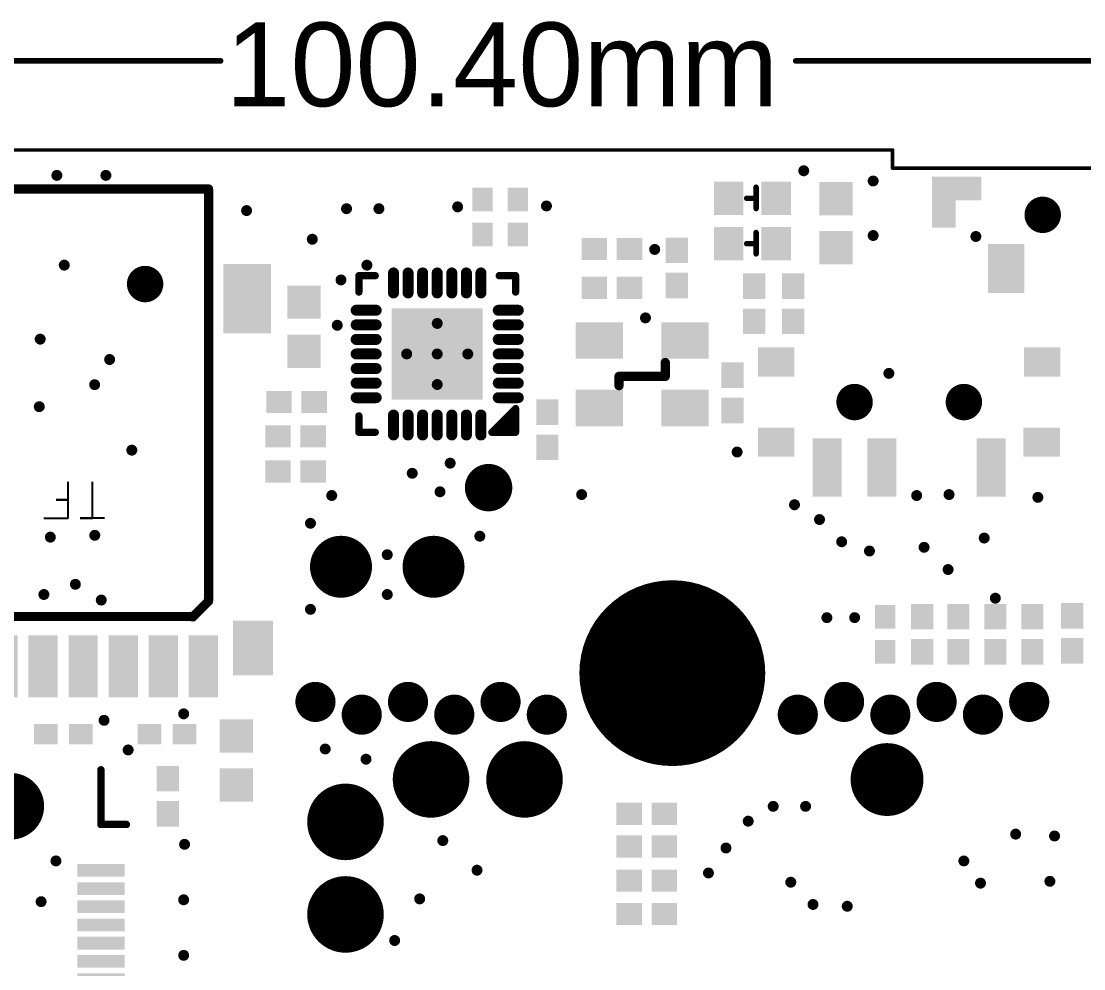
# Model space of a CAD drawing. Header units: millimetres. Extents: x -7 to 100, y 0 to 61.
# Drawn here: x 36.71 to 65.87, y 34.97 to 60.98 of the extents above; entities that cross this region are included whole.
import ezdxf

# ---------------------------------------------------------------- set-up
doc = ezdxf.new("R2010")
doc.units = ezdxf.units.MM
for name, color, linetype in [('KeepOutLayer', 6, 'Continuous'), ('PadHoleLayer', 156, 'Continuous'), ('TopOverlay', 2, 'Continuous'), ('TopSolder', 216, 'Continuous'), ('ViaHoleLayer', 16, 'Continuous')]:
    doc.layers.add(name, color=color, linetype=linetype)
doc.styles.get("Standard").update_dxf_attribs({"font": 'arial.ttf'})

# ---------------------------------------------------------------- blocks, each defined once
blk = doc.blocks.new('FPC_40P_0_5__23')
at = {"layer": 'TopOverlay', "const_width": 0.203}
for points in [[(1.3, 2.2), (1.3, 2.9)], [(23.3, 2.3), (23.3, 3)], [(24.8, 2.3), (23.3, 2.3)], [(1.3, 2.2), (-0.2, 2.2)]]:
    blk.add_lwpolyline(points, dxfattribs=at)
at = {"layer": 'TopOverlay', "const_width": 0.102}
for points in [[(1.249, 2.9, 1), (1.351, 2.9, 1)], [(23.249, 3, 1), (23.351, 3, 1)], [(23.249, 2.3, 1), (23.351, 2.3, 1)], [(23.249, 2.3, 1), (23.351, 2.3, 1)], [(24.749, 2.3, 1), (24.851, 2.3, 1)], [(-0.251, 2.2, 1), (-0.149, 2.2, 1)], [(1.249, 2.2, 1), (1.351, 2.2, 1)], [(1.249, 2.2, 1), (1.351, 2.2, 1)]]:
    blk.add_lwpolyline(points, format="xyb", close=True, dxfattribs=at)
at = {"layer": 'TopSolder', "const_width": 1.829}
for points in [[(0.8, -0.272), (0.8, -1.994)], [(23.8, -0.372), (23.8, -2.094)]]:
    blk.add_lwpolyline(points, dxfattribs=at)
at = {"layer": 'TopSolder', "const_width": 0.914}
for points in [[(0.343, -0.272, 1), (1.257, -0.272, 1)], [(23.343, -0.372, 1), (24.257, -0.372, 1)], [(0.343, -1.994, 1), (1.257, -1.994, 1)], [(23.343, -2.094, 1), (24.257, -2.094, 1)]]:
    blk.add_lwpolyline(points, format="xyb", close=True, dxfattribs=at)
at = {"layer": 'TopSolder'}
for points in [[(2.735, 1.55), (2.735, 2.85), (2.385, 1.55), (2.385, 2.85)], [(3.235, 1.55), (3.235, 2.85), (2.885, 1.55), (2.885, 2.85)], [(3.735, 1.55), (3.735, 2.85), (3.385, 1.55), (3.385, 2.85)], [(4.235, 1.55), (4.235, 2.85), (3.885, 1.55), (3.885, 2.85)], [(4.735, 1.55), (4.735, 2.85), (4.385, 1.55), (4.385, 2.85)], [(5.235, 1.55), (5.235, 2.85), (4.885, 1.55), (4.885, 2.85)], [(5.735, 1.55), (5.735, 2.85), (5.385, 1.55), (5.385, 2.85)], [(6.235, 1.55), (6.235, 2.85), (5.885, 1.55), (5.885, 2.85)], [(6.735, 1.55), (6.735, 2.85), (6.385, 1.55), (6.385, 2.85)], [(7.235, 1.55), (7.235, 2.85), (6.885, 1.55), (6.885, 2.85)], [(7.735, 1.55), (7.735, 2.85), (7.385, 1.55), (7.385, 2.85)], [(8.235, 1.55), (8.235, 2.85), (7.885, 1.55), (7.885, 2.85)], [(8.735, 1.55), (8.735, 2.85), (8.385, 1.55), (8.385, 2.85)], [(9.235, 1.55), (9.235, 2.85), (8.885, 1.55), (8.885, 2.85)], [(9.735, 1.55), (9.735, 2.85), (9.385, 1.55), (9.385, 2.85)], [(10.235, 1.55), (10.235, 2.85), (9.885, 1.55), (9.885, 2.85)], [(10.735, 1.55), (10.735, 2.85), (10.385, 1.55), (10.385, 2.85)], [(11.235, 1.55), (11.235, 2.85), (10.885, 1.55), (10.885, 2.85)], [(11.735, 1.55), (11.735, 2.85), (11.385, 1.55), (11.385, 2.85)], [(12.235, 2.836), (11.885, 2.836), (12.235, 1.536), (11.885, 1.536)], [(12.735, 2.836), (12.385, 2.836), (12.735, 1.536), (12.385, 1.536)], [(13.235, 2.836), (12.885, 2.836), (13.235, 1.536), (12.885, 1.536)], [(13.735, 2.836), (13.385, 2.836), (13.735, 1.536), (13.385, 1.536)], [(14.235, 2.836), (13.885, 2.836), (14.235, 1.536), (13.885, 1.536)], [(14.735, 2.836), (14.385, 2.836), (14.735, 1.536), (14.385, 1.536)], [(15.235, 2.836), (14.885, 2.836), (15.235, 1.536), (14.885, 1.536)], [(15.735, 2.836), (15.385, 2.836), (15.735, 1.536), (15.385, 1.536)], [(16.235, 2.836), (15.885, 2.836), (16.235, 1.536), (15.885, 1.536)], [(16.735, 2.836), (16.385, 2.836), (16.735, 1.536), (16.385, 1.536)], [(17.235, 2.836), (16.885, 2.836), (17.235, 1.536), (16.885, 1.536)], [(17.735, 2.836), (17.385, 2.836), (17.735, 1.536), (17.385, 1.536)], [(18.235, 2.836), (17.885, 2.836), (18.235, 1.536), (17.885, 1.536)], [(18.735, 2.836), (18.385, 2.836), (18.735, 1.536), (18.385, 1.536)], [(19.235, 2.836), (18.885, 2.836), (19.235, 1.536), (18.885, 1.536)], [(19.735, 2.836), (19.385, 2.836), (19.735, 1.536), (19.385, 1.536)], [(20.235, 2.836), (19.885, 2.836), (20.235, 1.536), (19.885, 1.536)], [(20.735, 2.836), (20.385, 2.836), (20.735, 1.536), (20.385, 1.536)], [(21.235, 2.836), (20.885, 2.836), (21.235, 1.536), (20.885, 1.536)], [(21.735, 2.836), (21.385, 2.836), (21.735, 1.536), (21.385, 1.536)], [(22.235, 2.836), (21.885, 2.836), (22.235, 1.536), (21.885, 1.536)]]:
    blk.add_solid(points, dxfattribs=at)
at = {"layer": 'TopOverlay'}
blk.add_text('1', height=2, dxfattribs=at).set_placement((22.403, 2.235))
blk = doc.blocks.new('ESD0402_M_43')
at = {"layer": 'TopSolder'}
for points in [[(-0.808, -0.279), (-0.157, -0.279), (-0.808, 0.279), (-0.157, 0.279)], [(0.157, -0.279), (0.808, -0.279), (0.157, 0.279), (0.808, 0.279)]]:
    blk.add_solid(points, dxfattribs=at)
blk = doc.blocks.new('ESD0402_M_45')
at = {"layer": 'TopSolder'}
for points in [[(-0.808, -0.279), (-0.157, -0.279), (-0.808, 0.279), (-0.157, 0.279)], [(0.157, -0.279), (0.808, -0.279), (0.157, 0.279), (0.808, 0.279)]]:
    blk.add_solid(points, dxfattribs=at)
blk = doc.blocks.new('R0402_M_64')
at = {"layer": 'TopSolder'}
for points in [[(-0.808, -0.279), (-0.157, -0.279), (-0.808, 0.279), (-0.157, 0.279)], [(0.157, -0.279), (0.808, -0.279), (0.157, 0.279), (0.808, 0.279)]]:
    blk.add_solid(points, dxfattribs=at)
blk = doc.blocks.new('HN1X2_72')
at = {"layer": 'PadHoleLayer', "const_width": 0.5}
for points in [[(-4.06, 0, 1), (-3.56, 0, 1)], [(-1.52, 0, 1), (-1.02, 0, 1)]]:
    blk.add_lwpolyline(points, format="xyb", close=True, dxfattribs=at)
at = {"layer": 'TopSolder', "const_width": 0.851}
for points in [[(-4.235, 0, 1), (-3.385, 0, 1)], [(-1.695, 0, 1), (-0.845, 0, 1)]]:
    blk.add_lwpolyline(points, format="xyb", close=True, dxfattribs=at)
blk = doc.blocks.new('R0402_M_73')
at = {"layer": 'TopSolder'}
for points in [[(-0.808, -0.279), (-0.157, -0.279), (-0.808, 0.279), (-0.157, 0.279)], [(0.157, -0.279), (0.808, -0.279), (0.157, 0.279), (0.808, 0.279)]]:
    blk.add_solid(points, dxfattribs=at)
blk = doc.blocks.new('R0402_M_74')
at = {"layer": 'TopSolder'}
for points in [[(-0.808, -0.279), (-0.157, -0.279), (-0.808, 0.279), (-0.157, 0.279)], [(0.157, -0.279), (0.808, -0.279), (0.157, 0.279), (0.808, 0.279)]]:
    blk.add_solid(points, dxfattribs=at)
blk = doc.blocks.new('TF___________C_75')
at = {"layer": 'PadHoleLayer', "const_width": 0.5}
for points in [[(-7.45, -10.5, 1), (-6.95, -10.5, 1)], [(0.55, -10.5, 1), (1.05, -10.5, 1)]]:
    blk.add_lwpolyline(points, format="xyb", close=True, dxfattribs=at)
at = {"layer": 'TopOverlay'}
for p, q in [((-6.088, -4.071), (-5.422, -4.071)), ((-5.422, -4.071), (-5.755, -4.071)), ((-5.755, -4.071), (-5.755, -5.071)), ((-4.422, -4.071), (-5.089, -4.071)), ((-5.089, -4.071), (-5.089, -4.571)), ((-2.923, -4.071), (-3.089, -4.238)), ((-2.59, -4.071), (-2.923, -4.071)), ((-2.423, -4.238), (-2.59, -4.071)), ((-2.09, -4.404), (-1.756, -4.071)), ((-1.756, -4.071), (-1.423, -4.404)), ((-1.09, -5.071), (-1.09, -4.071)), ((-1.09, -4.071), (-0.59, -4.071)), ((-0.59, -4.071), (-0.424, -4.238)), ((-0.09, -4.071), (-0.09, -5.071)), ((0.41, -4.071), (-0.09, -4.071)), ((0.576, -4.238), (0.41, -4.071)), ((-3.089, -4.238), (-3.089, -4.904)), ((-0.424, -4.238), (-0.424, -4.571)), ((0.576, -4.904), (0.576, -4.238)), ((-5.089, -4.571), (-4.755, -4.571)), ((-4.755, -4.571), (-5.089, -4.571)), ((-5.089, -4.571), (-5.089, -5.071)), ((-2.09, -5.071), (-2.09, -4.404)), ((-1.423, -4.571), (-2.09, -4.571)), ((-1.423, -4.404), (-1.423, -5.071)), ((-1.423, -5.071), (-1.423, -4.571)), ((-0.424, -4.571), (-0.59, -4.738)), ((-3.089, -4.904), (-2.923, -5.071)), ((-2.59, -5.071), (-2.423, -4.904)), ((-0.59, -4.738), (-1.09, -4.738)), ((-0.757, -4.738), (-0.424, -5.071)), ((0.41, -5.071), (0.576, -4.904)), ((-2.923, -5.071), (-2.59, -5.071)), ((-0.09, -5.071), (0.41, -5.071))]:
    blk.add_line(p, q, dxfattribs=at)
at = {"layer": 'TopOverlay', "const_width": 0.254}
for points in [[(-8.696, -1.549), (-8.941, -1.794)], [(-8.509, -1.362), (-8.696, -1.549)], [(3.277, -1.372), (-8.509, -1.372)], [(3.277, -1.372), (3.277, -1.549)], [(3.394, -1.667), (3.277, -1.549)], [(-8.941, -1.794), (-8.941, -12.952)], [(4.388, -1.667), (3.394, -1.667)], [(4.402, -13.11), (4.388, -1.667)], [(-8.941, -12.952), (-8.941, -13.11)], [(-2.52, -13.11), (-8.941, -13.11)], [(-0.638, -13.11), (-2.52, -13.11)], [(4.402, -13.11), (-0.638, -13.11)]]:
    blk.add_lwpolyline(points, dxfattribs=at)
at = {"layer": 'TopOverlay', "const_width": 0.127}
for points in [[(-8.759, -1.549, 1), (-8.632, -1.549, 1)], [(-8.759, -1.549, 1), (-8.632, -1.549, 1)], [(-8.572, -1.362, 1), (-8.445, -1.362, 1)], [(-8.572, -1.372, 1), (-8.445, -1.372, 1)], [(3.213, -1.372, 1), (3.34, -1.372, 1)], [(3.213, -1.372, 1), (3.34, -1.372, 1)], [(3.213, -1.549, 1), (3.34, -1.549, 1)], [(3.213, -1.549, 1), (3.34, -1.549, 1)], [(-9.004, -1.794, 1), (-8.877, -1.794, 1)], [(-9.004, -1.794, 1), (-8.877, -1.794, 1)], [(3.331, -1.667, 1), (3.458, -1.667, 1)], [(3.331, -1.667, 1), (3.458, -1.667, 1)], [(4.324, -1.667, 1), (4.451, -1.667, 1)], [(4.324, -1.667, 1), (4.451, -1.667, 1)], [(-9.004, -12.952, 1), (-8.877, -12.952, 1)], [(-9.004, -12.952, 1), (-8.877, -12.952, 1)], [(-9.004, -13.11, 1), (-8.877, -13.11, 1)], [(-9.004, -13.11, 1), (-8.877, -13.11, 1)], [(-2.583, -13.11, 1), (-2.456, -13.11, 1)], [(-2.583, -13.11, 1), (-2.456, -13.11, 1)], [(-0.701, -13.11, 1), (-0.574, -13.11, 1)], [(-0.701, -13.11, 1), (-0.574, -13.11, 1)], [(4.338, -13.11, 1), (4.465, -13.11, 1)], [(4.338, -13.11, 1), (4.465, -13.11, 1)]]:
    blk.add_lwpolyline(points, format="xyb", close=True, dxfattribs=at)
at = {"layer": 'TopSolder', "const_width": 0.0754}
for points in [[(-7.238, -10.5, 1), (-7.162, -10.5, 1)], [(0.762, -10.5, 1), (0.838, -10.5, 1)]]:
    blk.add_lwpolyline(points, format="xyb", close=True, dxfattribs=at)
at = {"layer": 'TopSolder'}
for points in [[(-9.201, -0.851), (-8.399, -0.851), (-9.201, 0.851), (-8.399, 0.851)], [(-8.101, -0.851), (-7.299, -0.851), (-8.101, 0.851), (-7.299, 0.851)], [(-7.001, -0.851), (-6.199, -0.851), (-7.001, 0.851), (-6.199, 0.851)], [(-5.901, -0.851), (-5.099, -0.851), (-5.901, 0.851), (-5.099, 0.851)], [(-4.801, -0.851), (-3.999, -0.851), (-4.801, 0.851), (-3.999, 0.851)], [(-3.701, -0.851), (-2.899, -0.851), (-3.701, 0.851), (-2.899, 0.851)], [(-2.601, -0.851), (-1.799, -0.851), (-2.601, 0.851), (-1.799, 0.851)], [(-1.501, -0.851), (-0.699, -0.851), (-1.501, 0.851), (-0.699, 0.851)], [(-0.401, -0.851), (0.401, -0.851), (-0.401, 0.851), (0.401, 0.851)], [(-10.711, -1.259), (-9.609, -1.259), (-10.711, 0.243), (-9.609, 0.243)], [(3.749, -1.251), (5.451, -1.251), (3.749, 0.251), (5.451, 0.251)], [(4.949, -11.251), (6.051, -11.251), (4.949, -8.949), (6.051, -8.949)], [(-10.651, -11.051), (-9.349, -11.051), (-10.651, -9.149), (-9.349, -9.149)]]:
    blk.add_solid(points, dxfattribs=at)
blk = doc.blocks.new('3X6X3_5H______83')
at = {"layer": 'PadHoleLayer', "const_width": 0.5}
for points in [[(-1.35, -1, 1), (-0.85, -1, 1)], [(0.85, -1, 1), (1.35, -1, 1)]]:
    blk.add_lwpolyline(points, format="xyb", close=True, dxfattribs=at)
at = {"layer": 'TopSolder'}
for points in [[(-1.599, -0.203), (-1.599, 1.148), (-2.6, -0.203), (-2.6, 1.148)], [(2.601, -0.203), (2.601, 1.148), (1.6, -0.203), (1.6, 1.148)], [(-3.465, -2.047), (-3.465, -0.646), (-4.115, -2.047), (-4.115, -0.646)], [(4.135, -2.047), (4.135, -0.646), (3.485, -2.047), (3.485, -0.646)], [(-1.075, -1.025), (-1.075, -0.975), (-1.125, -1.025), (-1.125, -0.975)], [(1.125, -1.025), (1.125, -0.975), (1.075, -1.025), (1.075, -0.975)], [(-4.115, -2.048), (-2.764, -2.048), (-4.115, -1.397), (-2.764, -1.397)], [(4.135, -1.397), (2.784, -1.397), (4.135, -2.048), (2.784, -2.048)]]:
    blk.add_solid(points, dxfattribs=at)
blk = doc.blocks.new('C0603_M_92')
at = {"layer": 'TopSolder'}
for points in [[(0.432, -0.457), (0.432, 0.457), (-0.483, -0.457), (-0.483, 0.457)], [(1.778, -0.457), (1.778, 0.457), (0.864, -0.457), (0.864, 0.457)]]:
    blk.add_solid(points, dxfattribs=at)
blk = doc.blocks.new('C0603_M_93')
at = {"layer": 'TopSolder'}
for points in [[(0.432, -0.457), (0.432, 0.457), (-0.483, -0.457), (-0.483, 0.457)], [(1.778, -0.457), (1.778, 0.457), (0.864, -0.457), (0.864, 0.457)]]:
    blk.add_solid(points, dxfattribs=at)
blk = doc.blocks.new('MST_12C01_07___________107')
at = {"layer": 'PadHoleLayer', "const_width": 0.5}
for points in [[(-0.25, 1.5, 1), (0.25, 1.5, 1)], [(-0.25, -1.5, 1), (0.25, -1.5, 1)]]:
    blk.add_lwpolyline(points, format="xyb", close=True, dxfattribs=at)
at = {"layer": 'TopSolder'}
for points in [[(-1.5, 4.15), (-1.5, 3.15), (-0.7, 4.15), (-0.7, 3.15)], [(0.7, 4.135), (0.7, 3.135), (1.5, 4.135), (1.5, 3.135)], [(1, 2.65), (1, 1.85), (2.6, 2.65), (2.6, 1.85)], [(1, -0.35), (1, -1.15), (2.6, -0.35), (2.6, -1.15)], [(1, -1.85), (1, -2.65), (2.6, -1.85), (2.6, -2.65)], [(-1.5, -3.15), (-1.5, -4.15), (-0.7, -3.15), (-0.7, -4.15)], [(0.7, -3.15), (0.7, -4.15), (1.5, -3.15), (1.5, -4.15)]]:
    blk.add_solid(points, dxfattribs=at)
blk = doc.blocks.new('R0402_M_116')
at = {"layer": 'TopSolder'}
for points in [[(-0.833, -0.305), (-0.132, -0.305), (-0.833, 0.305), (-0.132, 0.305)], [(0.132, -0.305), (0.833, -0.305), (0.132, 0.305), (0.833, 0.305)]]:
    blk.add_solid(points, dxfattribs=at)
blk = doc.blocks.new('R0402_M_117')
at = {"layer": 'TopSolder'}
for points in [[(-0.833, -0.305), (-0.132, -0.305), (-0.833, 0.305), (-0.132, 0.305)], [(0.132, -0.305), (0.833, -0.305), (0.132, 0.305), (0.833, 0.305)]]:
    blk.add_solid(points, dxfattribs=at)
blk = doc.blocks.new('R0402_M_118')
at = {"layer": 'TopSolder'}
for points in [[(-0.833, -0.305), (-0.132, -0.305), (-0.833, 0.305), (-0.132, 0.305)], [(0.132, -0.305), (0.833, -0.305), (0.132, 0.305), (0.833, 0.305)]]:
    blk.add_solid(points, dxfattribs=at)
blk = doc.blocks.new('R0402_M_119')
at = {"layer": 'TopSolder'}
for points in [[(-0.833, -0.305), (-0.132, -0.305), (-0.833, 0.305), (-0.132, 0.305)], [(0.132, -0.305), (0.833, -0.305), (0.132, 0.305), (0.833, 0.305)]]:
    blk.add_solid(points, dxfattribs=at)
blk = doc.blocks.new('R0402_M_120')
at = {"layer": 'TopSolder'}
for points in [[(-0.833, -0.305), (-0.132, -0.305), (-0.833, 0.305), (-0.132, 0.305)], [(0.132, -0.305), (0.833, -0.305), (0.132, 0.305), (0.833, 0.305)]]:
    blk.add_solid(points, dxfattribs=at)
blk = doc.blocks.new('R0402_M_121')
at = {"layer": 'TopSolder'}
for points in [[(-0.833, -0.305), (-0.132, -0.305), (-0.833, 0.305), (-0.132, 0.305)], [(0.132, -0.305), (0.833, -0.305), (0.132, 0.305), (0.833, 0.305)]]:
    blk.add_solid(points, dxfattribs=at)
blk = doc.blocks.new('R0402_M_122')
at = {"layer": 'TopSolder'}
for points in [[(-0.833, -0.305), (-0.132, -0.305), (-0.833, 0.305), (-0.132, 0.305)], [(0.132, -0.305), (0.833, -0.305), (0.132, 0.305), (0.833, 0.305)]]:
    blk.add_solid(points, dxfattribs=at)
blk = doc.blocks.new('R0402_M_123')
at = {"layer": 'TopSolder'}
for points in [[(-0.833, -0.305), (-0.132, -0.305), (-0.833, 0.305), (-0.132, 0.305)], [(0.132, -0.305), (0.833, -0.305), (0.132, 0.305), (0.833, 0.305)]]:
    blk.add_solid(points, dxfattribs=at)
blk = doc.blocks.new('STM32_H750_TOP12_124')
at = {"layer": 'PadHoleLayer', "const_width": 0.325}
for points in [[(0.627, 9.794, 1), (0.952, 9.794, 1)], [(0.977, 8.524, 1), (1.302, 8.524, 1)], [(0.627, 7.254, 1), (0.952, 7.254, 1)], [(0.977, 5.984, 1), (1.302, 5.984, 1)], [(0.627, 4.714, 1), (0.952, 4.714, 1)], [(0.977, 3.444, 1), (1.302, 3.444, 1)], [(0.977, -3.444, 1), (1.302, -3.444, 1)], [(0.627, -4.714, 1), (0.952, -4.714, 1)], [(0.977, -5.984, 1), (1.302, -5.984, 1)], [(0.627, -7.254, 1), (0.952, -7.254, 1)], [(0.977, -8.524, 1), (1.302, -8.524, 1)], [(0.627, -9.794, 1), (0.952, -9.794, 1)]]:
    blk.add_lwpolyline(points, format="xyb", close=True, dxfattribs=at)
at = {"layer": 'TopSolder', "const_width": 0.551}
for points in [[(0.514, 9.794, 1), (1.065, 9.794, 1)], [(0.864, 8.524, 1), (1.415, 8.524, 1)], [(0.514, 7.254, 1), (1.065, 7.254, 1)], [(0.864, 5.984, 1), (1.415, 5.984, 1)], [(0.514, 4.714, 1), (1.065, 4.714, 1)], [(0.864, 3.444, 1), (1.415, 3.444, 1)], [(0.864, -3.444, 1), (1.415, -3.444, 1)], [(0.514, -4.714, 1), (1.065, -4.714, 1)], [(0.864, -5.984, 1), (1.415, -5.984, 1)], [(0.514, -7.254, 1), (1.065, -7.254, 1)], [(0.864, -8.524, 1), (1.415, -8.524, 1)], [(0.514, -9.794, 1), (1.065, -9.794, 1)]]:
    blk.add_lwpolyline(points, format="xyb", close=True, dxfattribs=at)
blk = doc.blocks.new('M1__JTAG_125')
at = {"layer": 'PadHoleLayer', "const_width": 0.4}
for points in [[(-2.765, 0, 1), (-2.365, 0, 1)], [(-0.2, 0, 1), (0.2, 0, 1)], [(-5.114, -1.167, 1), (-4.714, -1.167, 1)], [(-5.114, -3.707, 1), (-4.714, -3.707, 1)]]:
    blk.add_lwpolyline(points, format="xyb", close=True, dxfattribs=at)
at = {"layer": 'TopSolder', "const_width": 1.051}
for points in [[(-3.091, 0, 1), (-2.04, 0, 1)], [(-0.525, 0, 1), (0.525, 0, 1)], [(-5.439, -1.167, 1), (-4.388, -1.167, 1)], [(-5.439, -3.707, 1), (-4.388, -3.707, 1)]]:
    blk.add_lwpolyline(points, format="xyb", close=True, dxfattribs=at)
blk = doc.blocks.new('R0402_M_130')
at = {"layer": 'TopSolder'}
for points in [[(-0.833, -0.305), (-0.132, -0.305), (-0.833, 0.305), (-0.132, 0.305)], [(0.132, -0.305), (0.833, -0.305), (0.132, 0.305), (0.833, 0.305)]]:
    blk.add_solid(points, dxfattribs=at)
blk = doc.blocks.new('XTAL_3225_133')
at = {"layer": 'TopOverlay', "const_width": 0.254}
for points in [[(2.032, 1.141), (2.032, 1.522)], [(0.762, 0.887), (0.762, 1.141)], [(0.762, 1.141), (2.032, 1.141)]]:
    blk.add_lwpolyline(points, dxfattribs=at)
at = {"layer": 'TopOverlay', "const_width": 0.127}
for points in [[(1.968, 1.522, 1), (2.095, 1.522, 1)], [(0.699, 1.141, 1), (0.826, 1.141, 1)], [(0.699, 1.141, 1), (0.826, 1.141, 1)], [(1.968, 1.141, 1), (2.095, 1.141, 1)], [(1.968, 1.141, 1), (2.095, 1.141, 1)], [(0.699, 0.887, 1), (0.826, 0.887, 1)]]:
    blk.add_lwpolyline(points, format="xyb", close=True, dxfattribs=at)
at = {"layer": 'TopSolder'}
for points in [[(0.876, 1.624), (0.876, 2.626), (-0.426, 1.624), (-0.426, 2.626)], [(3.226, 1.624), (3.226, 2.626), (1.924, 1.624), (1.924, 2.626)], [(0.876, -0.226), (0.876, 0.776), (-0.426, -0.226), (-0.426, 0.776)], [(3.226, -0.226), (3.226, 0.776), (1.924, -0.226), (1.924, 0.776)]]:
    blk.add_solid(points, dxfattribs=at)
blk = doc.blocks.new('QFN28_134')
at = {"layer": 'TopOverlay'}
for points, const_width in [([(-2.15, 2.15), (-2.15, 1.499)], 0.2), ([(-1.499, 2.15), (-2.15, 2.15)], 0.2), ([(-2.057, 1.956), (-2.15, 2.15)], 0.198), ([(-1.499, 2.15), (-2.15, 2.15)], 0.198), ([(-1.499, 2.15), (-2.15, 1.499)], 0.198), ([(-1.642, 2.007), (-2.057, 1.753)], 0.198), ([(-1.753, 1.981), (-2.057, 1.956)], 0.198), ([(-1.642, 2.007), (-1.753, 1.981)], 0.198), ([(2.15, 2.15), (1.7, 2.15)], 0.2), ([(2.15, 2.15), (2.15, 1.7)], 0.2), ([(-2.15, -1.7), (-2.15, -2.15)], 0.2), ([(2.15, -1.7), (2.15, -2.15)], 0.2), ([(-1.7, -2.15), (-2.15, -2.15)], 0.2), ([(2.15, -2.15), (1.7, -2.15)], 0.2)]:
    blk.add_lwpolyline(points, dxfattribs=dict(at, const_width=const_width))
for points, const_width in [([(-2.2, 2.15, 1), (-2.1, 2.15, 1)], 0.1), ([(-2.2, 2.15, 1), (-2.1, 2.15, 1)], 0.1), ([(-2.2, 2.15, 1), (-2.1, 2.15, 1)], 0.0991), ([(-2.2, 2.15, 1), (-2.1, 2.15, 1)], 0.0991), ([(-2.107, 1.956, 1), (-2.008, 1.956, 1)], 0.0991), ([(-2.107, 1.956, 1), (-2.008, 1.956, 1)], 0.0991), ([(-1.802, 1.981, 1), (-1.703, 1.981, 1)], 0.0991), ([(-1.802, 1.981, 1), (-1.703, 1.981, 1)], 0.0991), ([(-1.692, 2.007, 1), (-1.592, 2.007, 1)], 0.0991), ([(-1.692, 2.007, 1), (-1.592, 2.007, 1)], 0.0991), ([(-1.549, 2.15, 1), (-1.449, 2.15, 1)], 0.1), ([(-1.548, 2.15, 1), (-1.449, 2.15, 1)], 0.0991), ([(-1.548, 2.15, 1), (-1.449, 2.15, 1)], 0.0991), ([(1.65, 2.15, 1), (1.75, 2.15, 1)], 0.1), ([(2.1, 2.15, 1), (2.2, 2.15, 1)], 0.1), ([(2.1, 2.15, 1), (2.2, 2.15, 1)], 0.1), ([(-2.107, 1.753, 1), (-2.008, 1.753, 1)], 0.0991), ([(2.1, 1.7, 1), (2.2, 1.7, 1)], 0.1), ([(-2.2, 1.499, 1), (-2.1, 1.499, 1)], 0.1), ([(-2.2, 1.499, 1), (-2.1, 1.499, 1)], 0.0991), ([(-2.2, -1.7, 1), (-2.1, -1.7, 1)], 0.1), ([(2.1, -1.7, 1), (2.2, -1.7, 1)], 0.1), ([(-2.2, -2.15, 1), (-2.1, -2.15, 1)], 0.1), ([(-2.2, -2.15, 1), (-2.1, -2.15, 1)], 0.1), ([(-1.75, -2.15, 1), (-1.65, -2.15, 1)], 0.1), ([(1.65, -2.15, 1), (1.75, -2.15, 1)], 0.1), ([(2.1, -2.15, 1), (2.2, -2.15, 1)], 0.1), ([(2.1, -2.15, 1), (2.2, -2.15, 1)], 0.1)]:
    blk.add_lwpolyline(points, format="xyb", close=True, dxfattribs=dict(at, const_width=const_width))
at = {"layer": 'TopSolder', "const_width": 0.302}
for points in [[(-1.2, 2.225), (-1.2, 1.675)], [(-0.8, 2.225), (-0.8, 1.675)], [(-0.4, 2.225), (-0.4, 1.675)], [(0, 2.225), (0, 1.675)], [(0.4, 2.225), (0.4, 1.675)], [(0.8, 2.225), (0.8, 1.675)], [(1.2, 2.225), (1.2, 1.675)], [(-2.225, 1.2), (-1.675, 1.2)], [(1.675, 1.2), (2.225, 1.2)], [(-2.225, 0.8), (-1.675, 0.8)], [(1.675, 0.8), (2.225, 0.8)], [(-2.225, 0.4), (-1.675, 0.4)], [(1.675, 0.4), (2.225, 0.4)], [(-2.225, 0), (-1.675, 0)], [(1.675, 0), (2.225, 0)], [(-2.225, -0.4), (-1.675, -0.4)], [(1.675, -0.4), (2.225, -0.4)], [(-2.225, -0.8), (-1.675, -0.8)], [(1.675, -0.8), (2.225, -0.8)], [(-2.225, -1.2), (-1.675, -1.2)], [(1.675, -1.2), (2.225, -1.2)], [(-1.2, -1.675), (-1.2, -2.225)], [(-0.8, -1.675), (-0.8, -2.225)], [(-0.4, -1.675), (-0.4, -2.225)], [(0, -1.675), (0, -2.225)], [(0.4, -1.675), (0.4, -2.225)], [(0.8, -1.675), (0.8, -2.225)], [(1.2, -1.675), (1.2, -2.225)]]:
    blk.add_lwpolyline(points, dxfattribs=at)
at = {"layer": 'TopSolder', "const_width": 0.151}
for points in [[(-1.275, 2.225, 1), (-1.125, 2.225, 1)], [(-0.875, 2.225, 1), (-0.725, 2.225, 1)], [(-0.475, 2.225, 1), (-0.325, 2.225, 1)], [(-0.075, 2.225, 1), (0.075, 2.225, 1)], [(0.325, 2.225, 1), (0.475, 2.225, 1)], [(0.725, 2.225, 1), (0.875, 2.225, 1)], [(1.125, 2.225, 1), (1.275, 2.225, 1)], [(-1.275, 1.675, 1), (-1.125, 1.675, 1)], [(-0.875, 1.675, 1), (-0.725, 1.675, 1)], [(-0.475, 1.675, 1), (-0.325, 1.675, 1)], [(-0.075, 1.675, 1), (0.075, 1.675, 1)], [(0.325, 1.675, 1), (0.475, 1.675, 1)], [(0.725, 1.675, 1), (0.875, 1.675, 1)], [(1.125, 1.675, 1), (1.275, 1.675, 1)], [(-2.3, 1.2, 1), (-2.15, 1.2, 1)], [(-1.75, 1.2, 1), (-1.6, 1.2, 1)], [(1.6, 1.2, 1), (1.75, 1.2, 1)], [(2.15, 1.2, 1), (2.3, 1.2, 1)], [(-2.3, 0.8, 1), (-2.15, 0.8, 1)], [(-1.75, 0.8, 1), (-1.6, 0.8, 1)], [(1.6, 0.8, 1), (1.75, 0.8, 1)], [(2.15, 0.8, 1), (2.3, 0.8, 1)], [(-2.3, 0.4, 1), (-2.15, 0.4, 1)], [(-1.75, 0.4, 1), (-1.6, 0.4, 1)], [(1.6, 0.4, 1), (1.75, 0.4, 1)], [(2.15, 0.4, 1), (2.3, 0.4, 1)], [(-2.3, 0, 1), (-2.15, 0, 1)], [(-1.75, 0, 1), (-1.6, 0, 1)], [(1.6, 0, 1), (1.75, 0, 1)], [(2.15, 0, 1), (2.3, 0, 1)], [(-2.3, -0.4, 1), (-2.15, -0.4, 1)], [(-1.75, -0.4, 1), (-1.6, -0.4, 1)], [(1.6, -0.4, 1), (1.75, -0.4, 1)], [(2.15, -0.4, 1), (2.3, -0.4, 1)], [(-2.3, -0.8, 1), (-2.15, -0.8, 1)], [(-1.75, -0.8, 1), (-1.6, -0.8, 1)], [(1.6, -0.8, 1), (1.75, -0.8, 1)], [(2.15, -0.8, 1), (2.3, -0.8, 1)], [(-2.3, -1.2, 1), (-2.15, -1.2, 1)], [(-1.75, -1.2, 1), (-1.6, -1.2, 1)], [(1.6, -1.2, 1), (1.75, -1.2, 1)], [(2.15, -1.2, 1), (2.3, -1.2, 1)], [(-1.275, -1.675, 1), (-1.125, -1.675, 1)], [(-0.875, -1.675, 1), (-0.725, -1.675, 1)], [(-0.475, -1.675, 1), (-0.325, -1.675, 1)], [(-0.075, -1.675, 1), (0.075, -1.675, 1)], [(0.325, -1.675, 1), (0.475, -1.675, 1)], [(0.725, -1.675, 1), (0.875, -1.675, 1)], [(1.125, -1.675, 1), (1.275, -1.675, 1)], [(-1.275, -2.225, 1), (-1.125, -2.225, 1)], [(-0.875, -2.225, 1), (-0.725, -2.225, 1)], [(-0.475, -2.225, 1), (-0.325, -2.225, 1)], [(-0.075, -2.225, 1), (0.075, -2.225, 1)], [(0.325, -2.225, 1), (0.475, -2.225, 1)], [(0.725, -2.225, 1), (0.875, -2.225, 1)], [(1.125, -2.225, 1), (1.275, -2.225, 1)]]:
    blk.add_lwpolyline(points, format="xyb", close=True, dxfattribs=at)
at = {"layer": 'TopSolder'}
blk.add_solid([(-1.251, -1.251), (1.251, -1.251), (-1.251, 1.251), (1.251, 1.251)], dxfattribs=at)
blk = doc.blocks.new('R0402_M_136')
at = {"layer": 'TopSolder'}
for points in [[(-0.833, -0.305), (-0.132, -0.305), (-0.833, 0.305), (-0.132, 0.305)], [(0.132, -0.305), (0.833, -0.305), (0.132, 0.305), (0.833, 0.305)]]:
    blk.add_solid(points, dxfattribs=at)
blk = doc.blocks.new('R0402_M_137')
at = {"layer": 'TopSolder'}
for points in [[(-0.833, -0.305), (-0.132, -0.305), (-0.833, 0.305), (-0.132, 0.305)], [(0.132, -0.305), (0.833, -0.305), (0.132, 0.305), (0.833, 0.305)]]:
    blk.add_solid(points, dxfattribs=at)
blk = doc.blocks.new('R0402_M_138')
at = {"layer": 'TopSolder'}
for points in [[(-0.833, -0.305), (-0.132, -0.305), (-0.833, 0.305), (-0.132, 0.305)], [(0.132, -0.305), (0.833, -0.305), (0.132, 0.305), (0.833, 0.305)]]:
    blk.add_solid(points, dxfattribs=at)
blk = doc.blocks.new('R0402_M_139')
at = {"layer": 'TopSolder'}
for points in [[(-0.833, -0.305), (-0.132, -0.305), (-0.833, 0.305), (-0.132, 0.305)], [(0.132, -0.305), (0.833, -0.305), (0.132, 0.305), (0.833, 0.305)]]:
    blk.add_solid(points, dxfattribs=at)
blk = doc.blocks.new('R0402_M_140')
at = {"layer": 'TopSolder'}
for points in [[(-0.833, -0.305), (-0.132, -0.305), (-0.833, 0.305), (-0.132, 0.305)], [(0.132, -0.305), (0.833, -0.305), (0.132, 0.305), (0.833, 0.305)]]:
    blk.add_solid(points, dxfattribs=at)
blk = doc.blocks.new('R0402_M_141')
at = {"layer": 'TopSolder'}
for points in [[(-0.833, -0.305), (-0.132, -0.305), (-0.833, 0.305), (-0.132, 0.305)], [(0.132, -0.305), (0.833, -0.305), (0.132, 0.305), (0.833, 0.305)]]:
    blk.add_solid(points, dxfattribs=at)
blk = doc.blocks.new('R0402_M_142')
at = {"layer": 'TopSolder'}
for points in [[(-0.833, -0.305), (-0.132, -0.305), (-0.833, 0.305), (-0.132, 0.305)], [(0.132, -0.305), (0.833, -0.305), (0.132, 0.305), (0.833, 0.305)]]:
    blk.add_solid(points, dxfattribs=at)
blk = doc.blocks.new('HN1X1_143')
at = {"layer": 'TopSolder', "const_width": 0.651}
blk.add_lwpolyline([(-0.313, -0.038, 1), (0.338, -0.038, 1)], format="xyb", close=True, dxfattribs=at)
blk = doc.blocks.new('0603_LED_144')
at = {"layer": 'TopOverlay', "const_width": 0.152}
for points in [[(-0.102, 0.279), (-0.102, -0.305)], [(0.152, 0), (-0.102, 0)]]:
    blk.add_lwpolyline(points, dxfattribs=at)
at = {"layer": 'TopOverlay', "const_width": 0.0762}
for points in [[(-0.14, 0.279, 1), (-0.064, 0.279, 1)], [(-0.14, 0, 1), (-0.064, 0, 1)], [(0.114, 0, 1), (0.191, 0, 1)], [(-0.14, -0.305, 1), (-0.064, -0.305, 1)]]:
    blk.add_lwpolyline(points, format="xyb", close=True, dxfattribs=at)
at = {"layer": 'TopSolder'}
for points in [[(-0.244, -0.457), (-0.244, 0.457), (-1.056, -0.457), (-1.056, 0.457)], [(1.056, -0.457), (1.056, 0.457), (0.244, -0.457), (0.244, 0.457)]]:
    blk.add_solid(points, dxfattribs=at)
blk = doc.blocks.new('0603_LED_145')
at = {"layer": 'TopOverlay', "const_width": 0.152}
for points in [[(-0.102, 0.279), (-0.102, -0.305)], [(0.152, 0), (-0.102, 0)]]:
    blk.add_lwpolyline(points, dxfattribs=at)
at = {"layer": 'TopOverlay', "const_width": 0.0762}
for points in [[(-0.14, 0.279, 1), (-0.064, 0.279, 1)], [(-0.14, 0, 1), (-0.064, 0, 1)], [(0.114, 0, 1), (0.191, 0, 1)], [(-0.14, -0.305, 1), (-0.064, -0.305, 1)]]:
    blk.add_lwpolyline(points, format="xyb", close=True, dxfattribs=at)
at = {"layer": 'TopSolder'}
for points in [[(-0.244, -0.457), (-0.244, 0.457), (-1.056, -0.457), (-1.056, 0.457)], [(1.056, -0.457), (1.056, 0.457), (0.244, -0.457), (0.244, 0.457)]]:
    blk.add_solid(points, dxfattribs=at)
blk = doc.blocks.new('C0402_M_146')
at = {"layer": 'TopSolder'}
for points in [[(-0.376, -0.305), (0.325, -0.305), (-0.376, 0.305), (0.325, 0.305)], [(0.589, -0.305), (1.291, -0.305), (0.589, 0.305), (1.291, 0.305)]]:
    blk.add_solid(points, dxfattribs=at)
blk = doc.blocks.new('C0402_M_147')
at = {"layer": 'TopSolder'}
for points in [[(-0.376, -0.305), (0.325, -0.305), (-0.376, 0.305), (0.325, 0.305)], [(0.589, -0.305), (1.291, -0.305), (0.589, 0.305), (1.291, 0.305)]]:
    blk.add_solid(points, dxfattribs=at)
blk = doc.blocks.new('C0603_M_148')
at = {"layer": 'TopSolder'}
for points in [[(0.432, -0.457), (0.432, 0.457), (-0.483, -0.457), (-0.483, 0.457)], [(1.778, -0.457), (1.778, 0.457), (0.864, -0.457), (0.864, 0.457)]]:
    blk.add_solid(points, dxfattribs=at)
blk = doc.blocks.new('C0402_M_149')
at = {"layer": 'TopSolder'}
for points in [[(-0.376, -0.305), (0.325, -0.305), (-0.376, 0.305), (0.325, 0.305)], [(0.589, -0.305), (1.291, -0.305), (0.589, 0.305), (1.291, 0.305)]]:
    blk.add_solid(points, dxfattribs=at)
blk = doc.blocks.new('R0402_M_177')
at = {"layer": 'TopSolder'}
for points in [[(-0.833, -0.305), (-0.132, -0.305), (-0.833, 0.305), (-0.132, 0.305)], [(0.132, -0.305), (0.833, -0.305), (0.132, 0.305), (0.833, 0.305)]]:
    blk.add_solid(points, dxfattribs=at)
blk = doc.blocks.new('M_2_SMT_______________183')
at = {"layer": 'PadHoleLayer', "const_width": 1.75}
blk.add_lwpolyline([(-0.875, 0, 1), (0.875, 0, 1)], format="xyb", close=True, dxfattribs=at)
at = {"layer": 'TopSolder', "const_width": 2.551}
blk.add_lwpolyline([(-1.275, 0, 1), (1.275, 0, 1)], format="xyb", close=True, dxfattribs=at)

msp = doc.modelspace()

# ---------------------------------------------------------------- linework, layer by layer
at = {"layer": 'KeepOutLayer', "const_width": 0.1}
for points in [[(26.375, 57.446), (60.625, 57.446)], [(60.625, 56.945), (60.625, 57.446)], [(60.625, 56.945), (70.328, 56.945)]]:
    msp.add_lwpolyline(points, dxfattribs=at)
at = {"layer": 'KeepOutLayer', "const_width": 0.05}
for points in [[(60.6, 57.446, 1), (60.65, 57.446, 1)], [(60.6, 57.446, 1), (60.65, 57.446, 1)], [(60.6, 56.945, 1), (60.65, 56.945, 1)], [(60.6, 56.945, 1), (60.65, 56.945, 1)]]:
    msp.add_lwpolyline(points, format="xyb", close=True, dxfattribs=at)
at = {"layer": 'PadHoleLayer', "const_width": 0.4}
msp.add_lwpolyline([(60.273, 40.162, 1), (60.673, 40.162, 1)], format="xyb", close=True, dxfattribs=at)
at = {"layer": 'TopOverlay', "const_width": 0.152}
for points in [[(0, 59.893), (42.185, 59.893)], [(57.965, 59.893), (100.404, 59.893)]]:
    msp.add_lwpolyline(points, dxfattribs=at)
at = {"layer": 'TopOverlay', "const_width": 0.0762}
for points in [[(42.147, 59.893, 1), (42.223, 59.893, 1)], [(57.927, 59.893, 1), (58.003, 59.893, 1)]]:
    msp.add_lwpolyline(points, format="xyb", close=True, dxfattribs=at)
at = {"layer": 'TopSolder', "const_width": 1}
msp.add_lwpolyline([(59.973, 40.162, 1), (60.973, 40.162, 1)], format="xyb", close=True, dxfattribs=at)
at = {"layer": 'ViaHoleLayer', "const_width": 0.15}
for points in [[(37.614, 56.749, 1), (37.764, 56.749, 1)], [(38.96, 56.749, 1), (39.11, 56.749, 1)], [(58.112, 56.876, 1), (58.262, 56.876, 1)], [(60.017, 56.596, 1), (60.167, 56.596, 1)], [(48.612, 55.885, 1), (48.762, 55.885, 1)], [(51.051, 55.91, 1), (51.201, 55.91, 1)], [(42.821, 55.783, 1), (42.971, 55.783, 1)], [(45.564, 55.834, 1), (45.714, 55.834, 1)], [(46.453, 55.834, 1), (46.603, 55.834, 1)], [(44.624, 54.996, 1), (44.774, 54.996, 1)], [(60.017, 55.098, 1), (60.167, 55.098, 1)], [(62.836, 55.072, 1), (62.986, 55.072, 1)], [(54.022, 54.717, 1), (54.172, 54.717, 1)], [(37.817, 54.285, 1), (37.967, 54.285, 1)], [(46.123, 54.285, 1), (46.273, 54.285, 1)], [(45.412, 53.878, 1), (45.562, 53.878, 1)], [(45.31, 52.634, 1), (45.46, 52.634, 1)], [(48.053, 52.685, 1), (48.203, 52.685, 1)], [(53.768, 52.837, 1), (53.918, 52.837, 1)], [(37.157, 52.253, 1), (37.307, 52.253, 1)], [(47.215, 51.846, 1), (47.365, 51.846, 1)], [(48.053, 51.846, 1), (48.203, 51.846, 1)], [(48.892, 51.846, 1), (49.042, 51.846, 1)], [(39.062, 51.694, 1), (39.212, 51.694, 1)], [(60.449, 51.313, 1), (60.599, 51.313, 1)], [(38.651, 51.003, 1), (38.801, 51.003, 1)], [(48.053, 51.008, 1), (48.203, 51.008, 1)], [(37.131, 50.399, 1), (37.281, 50.399, 1)], [(39.671, 49.205, 1), (39.821, 49.205, 1)], [(56.283, 49.154, 1), (56.433, 49.154, 1)], [(48.409, 48.849, 1), (48.559, 48.849, 1)], [(47.368, 48.57, 1), (47.518, 48.57, 1)], [(48.13, 48.062, 1), (48.28, 48.062, 1)], [(52.016, 47.986, 1), (52.166, 47.986, 1)], [(62.1, 47.986, 1), (62.25, 47.986, 1)], [(45.158, 47.96, 1), (45.308, 47.96, 1)], [(57.858, 47.706, 1), (58.008, 47.706, 1)], [(61.211, 47.96, 1), (61.361, 47.96, 1)], [(64.538, 47.909, 1), (64.688, 47.909, 1)], [(44.574, 47.198, 1), (44.724, 47.198, 1)], [(58.544, 47.3, 1), (58.694, 47.3, 1)], [(37.436, 46.817, 1), (37.586, 46.817, 1)], [(38.655, 46.868, 1), (38.805, 46.868, 1)], [(49.222, 46.843, 1), (49.372, 46.843, 1)], [(59.153, 46.69, 1), (59.303, 46.69, 1)], [(61.414, 46.538, 1), (61.564, 46.538, 1)], [(63.065, 46.792, 1), (63.215, 46.792, 1)], [(46.682, 46.335, 1), (46.832, 46.335, 1)], [(59.915, 46.436, 1), (60.065, 46.436, 1)], [(62.074, 45.928, 1), (62.224, 45.928, 1)], [(38.122, 45.522, 1), (38.272, 45.522, 1)], [(37.258, 45.242, 1), (37.408, 45.242, 1)], [(38.833, 45.09, 1), (38.983, 45.09, 1)], [(46.682, 45.242, 1), (46.832, 45.242, 1)], [(63.37, 45.141, 1), (63.52, 45.141, 1)], [(44.574, 44.836, 1), (44.724, 44.836, 1)], [(58.747, 44.607, 1), (58.897, 44.607, 1)], [(59.509, 44.607, 1), (59.659, 44.607, 1)], [(41.094, 41.966, 1), (41.244, 41.966, 1)], [(38.909, 41.788, 1), (39.059, 41.788, 1)], [(39.57, 40.975, 1), (39.72, 40.975, 1)], [(44.98, 41.001, 1), (45.13, 41.001, 1)], [(46.098, 40.721, 1), (46.248, 40.721, 1)], [(57.274, 39.426, 1), (57.424, 39.426, 1)], [(58.163, 39.426, 1), (58.313, 39.426, 1)], [(56.588, 39.019, 1), (56.738, 39.019, 1)], [(63.928, 38.664, 1), (64.078, 38.664, 1)], [(41.119, 38.384, 1), (41.269, 38.384, 1)], [(48.206, 38.486, 1), (48.356, 38.486, 1)], [(64.995, 38.613, 1), (65.145, 38.613, 1)], [(55.978, 38.283, 1), (56.128, 38.283, 1)], [(37.589, 37.927, 1), (37.739, 37.927, 1)], [(62.506, 37.927, 1), (62.656, 37.927, 1)], [(49.146, 37.673, 1), (49.296, 37.673, 1)], [(55.496, 37.597, 1), (55.646, 37.597, 1)], [(57.756, 37.343, 1), (57.906, 37.343, 1)], [(62.963, 37.318, 1), (63.113, 37.318, 1)], [(64.868, 37.368, 1), (65.018, 37.368, 1)], [(47.571, 36.886, 1), (47.721, 36.886, 1)], [(37.182, 36.81, 1), (37.332, 36.81, 1)], [(41.094, 36.86, 1), (41.244, 36.86, 1)], [(58.366, 36.733, 1), (58.516, 36.733, 1)], [(59.306, 36.683, 1), (59.456, 36.683, 1)], [(46.885, 35.743, 1), (47.035, 35.743, 1)], [(41.094, 35.336, 1), (41.244, 35.336, 1)]]:
    msp.add_lwpolyline(points, format="xyb", close=True, dxfattribs=at)

# ---------------------------------------------------------------- block references
for name, p, rotation in [('0603_LED_144', (56.777, 56.119), 180), ('C0603_M_93', (59.076, 54.793), 90), ('3X6X3_5H______83', (65.845, 54.666), 180), ('TF___________C_75', (32.911, 43.266), 180), ('R0402_M_74', (49.373, 55.606), 90), ('R0402_M_73', (50.338, 55.606), 90), ('0603_LED_145', (56.777, 54.875), 180), ('C0402_M_149', (53.38, 54.729), 180), ('C0402_M_147', (54.707, 54.666), 270), ('QFN28_134', (48.128, 51.846), 180), ('R0402_M_136', (52.923, 53.662), 180), ('R0402_M_142', (56.828, 53.224), 270), ('R0402_M_141', (57.895, 53.224), 270), ('C0603_M_148', (44.471, 51.948), 90), ('MST_12C01_07___________107', (61.082, 50.526), 270), ('C0402_M_146', (56.231, 51.237), 270), ('R0402_M_140', (51.151, 49.764), 270), ('R0402_M_139', (44.242, 48.621), 180), ('R0402_M_64', (60.422, 44.15), 270), ('R0402_M_116', (61.438, 44.15), 90), ('R0402_M_117', (62.429, 44.15), 90), ('R0402_M_118', (63.445, 44.15), 90), ('R0402_M_119', (64.461, 44.15), 90), ('R0402_M_130', (65.553, 44.176), 270), ('STM32_H750_TOP12_124', (54.58, 43.083), 270), ('C0603_M_92', (42.617, 40.035), 90), ('ESD0402_M_45', (37.867, 41.407), 180), ('ESD0402_M_43', (40.712, 41.407), 180), ('R0402_M_177', (40.737, 39.705), 90), ('FPC_40P_0_5__23', (36.698, 40.229), 270), ('R0402_M_122', (53.877, 39.219), 180), ('R0402_M_120', (53.877, 38.326), 180), ('R0402_M_123', (53.877, 37.386), 180), ('R0402_M_121', (53.877, 36.472), 180)]:
    msp.add_blockref(name, p, dxfattribs=dict(rotation=rotation))
for name, p in [('XTAL_3225_133', (52.355, 50.09)), ('R0402_M_137', (44.268, 50.526)), ('R0402_M_138', (44.242, 49.586)), ('HN1X1_143', (49.525, 48.214)), ('HN1X2_72', (49.297, 46.004)), ('M_2_SMT_______________183', (54.58, 43.083)), ('M1__JTAG_125', (50.524, 40.166))]:
    msp.add_blockref(name, p)

# ---------------------------------------------------------------- texts
at = {"layer": 'TopOverlay'}
msp.add_text('100.40mm', height=2.3, dxfattribs=at).set_placement((42.312, 58.647))

doc.saveas('drawing.dxf')
